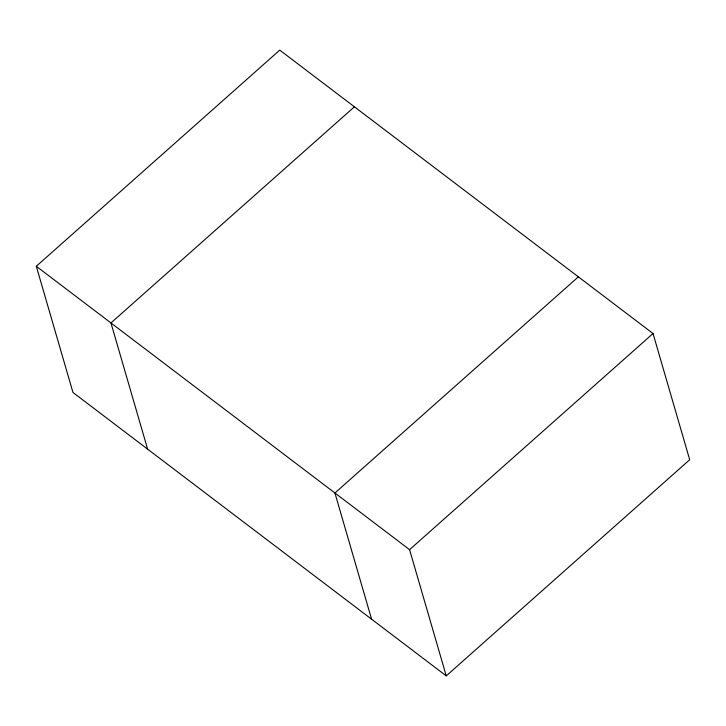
<?xml version="1.0" encoding="UTF-8"?>
<svg xmlns="http://www.w3.org/2000/svg" width="726" height="726" viewBox="0 0 726 726"><rect width="100%" height="100%" fill="white"/><g stroke="black" fill="none" stroke-linecap="round" stroke-linejoin="round"><path stroke-width="1.09" d="M36.3 266.27L279.755 50.121L653.028 333.524L689.7 459.73L446.245 675.879L72.972 392.476L36.3 266.27L409.573 549.664L446.245 675.879M354.415 106.804L110.951 322.943L147.623 449.158M578.377 276.842L334.922 492.99L371.585 619.196M409.573 549.664L653.028 333.524"/></g></svg>
